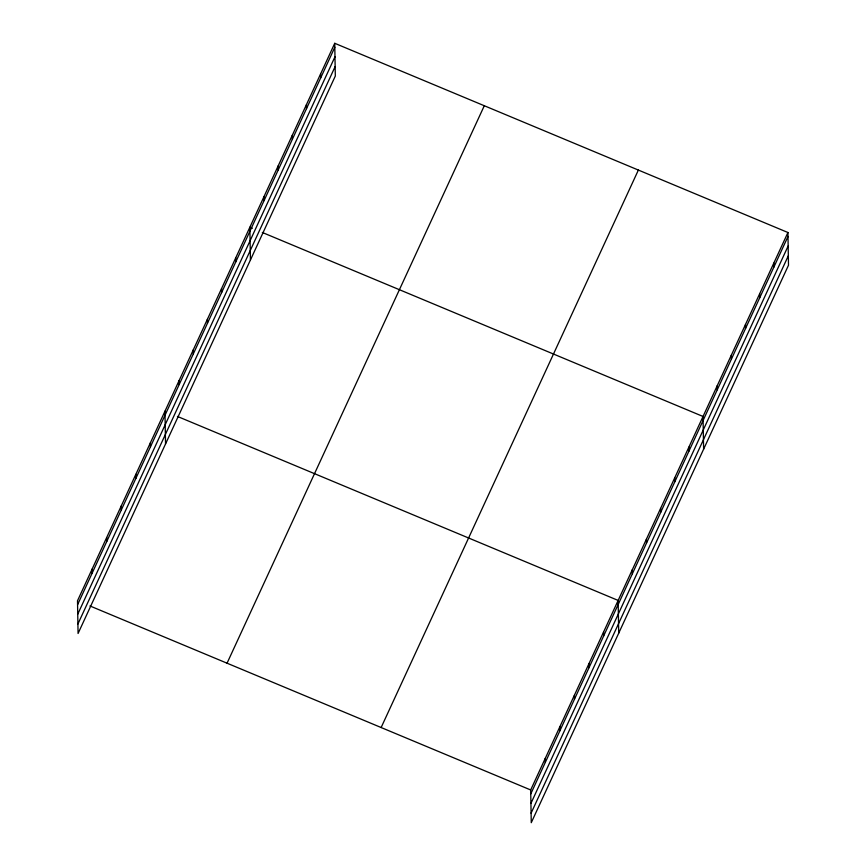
<?xml version="1.0" encoding="UTF-8"?>
<svg xmlns="http://www.w3.org/2000/svg" width="866" height="866" viewBox="0 0 866 866"><rect width="100%" height="100%" fill="white"/><g stroke="black" fill="none" stroke-linecap="round" stroke-linejoin="round"><path stroke-width="1.3" d="M334.741 43.3L77.507 600.755L78.07 633.49L335.315 76.035L334.741 43.3L787.93 232.51L788.493 265.245L531.259 822.7L530.685 789.965L787.93 232.51M77.572 604.728L334.817 47.273M77.734 614.221L334.98 56.766M77.908 623.996L335.153 66.541M227.054 663.194L484.3 105.739M381.137 727.527L638.372 170.072M530.75 793.949L787.995 236.494M530.912 803.432L788.157 245.976M531.085 813.206L788.331 255.751M252.352 228.299L249.852 227.26L250.426 259.995M262.322 232.467L703.03 416.47L703.603 449.205M177.433 416.427L618.14 600.43L618.714 633.165M89.967 605.962L530.685 789.965M773.782 263.177L773.847 267.15M759.634 293.834L759.698 297.807M745.485 324.49L745.55 328.474M731.337 355.157L731.402 359.13M717.178 385.814L717.254 389.787M688.881 447.137L688.957 451.11M674.733 477.794L674.809 481.767M660.585 508.45L660.661 512.434M646.437 539.117L646.512 543.09M632.288 569.774L632.364 573.747M603.57 632.018L603.634 636.001M588.988 663.616L589.064 667.589M574.418 695.203L574.483 699.176M559.837 726.79L559.901 730.763M545.255 758.378L545.331 762.351M320.593 73.956L320.669 77.94M306.445 104.624L306.521 108.596M292.297 135.28L292.372 139.253M278.148 165.936L278.224 169.92M264 196.604L264.076 200.576M235.704 257.916L235.779 261.9M221.555 288.584L221.631 292.556M207.407 319.24L207.483 323.213M193.259 349.896L193.334 353.88M179.11 380.564L179.186 384.536M164.962 411.22L165.536 443.955M150.392 442.807L150.457 446.78M135.81 474.395L135.886 478.378M121.24 505.982L121.305 509.966M106.659 537.58L106.724 541.553M92.077 569.168L92.153 573.14"/></g></svg>
